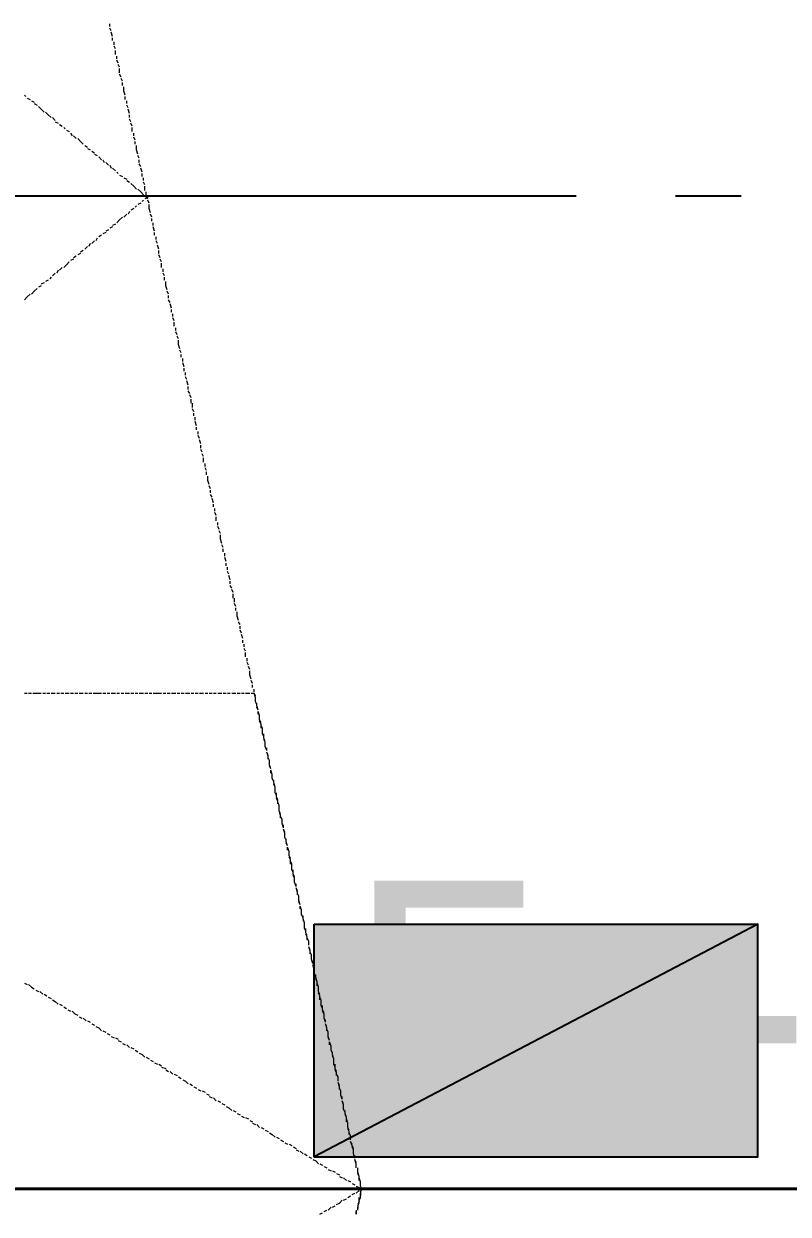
# Model space of a CAD drawing. Extents: x 8 to 21351, y 0 to 420.
# Drawn here: x 15789.15 to 15800.7, y 217.93 to 235.92 of the extents above; entities that cross this region are included whole.
import ezdxf

# ---------------------------------------------------------------- set-up
doc = ezdxf.new("R2010")
doc.units = 0
doc.styles.add('TEYPDFCAD_TEXT', font='arial.ttf')

msp = doc.modelspace()

# ---------------------------------------------------------------- hatches: boundary and pattern name
at = {"true_color": 0xffffff}
h = msp.add_hatch(color=0, dxfattribs=at)
h.paths.add_polyline_path([(15793.537, 222.313), (15800.247, 222.313), (15793.537, 218.8)])
h.paths.add_polyline_path([(15800.247, 222.313), (15793.537, 218.8), (15800.247, 218.8)])

# ---------------------------------------------------------------- linework, layer by layer
at = {"color": 7, "lineweight": 5}
for p, q in [((15790.447, 235.881), (15790.447, 235.924)), ((15790.468, 235.818), (15790.447, 235.86)), ((15790.489, 235.733), (15790.468, 235.797)), ((15790.489, 235.67), (15790.489, 235.712)), ((15790.511, 235.606), (15790.511, 235.649)), ((15790.532, 235.543), (15790.511, 235.585)), ((15790.532, 235.458), (15790.532, 235.522)), ((15790.553, 235.394), (15790.553, 235.437)), ((15790.574, 235.331), (15790.553, 235.373)), ((15790.595, 235.268), (15790.574, 235.31)), ((15790.595, 235.183), (15790.595, 235.246)), ((15790.616, 235.119), (15790.595, 235.162)), ((15790.638, 235.056), (15790.616, 235.098)), ((15790.638, 234.992), (15790.638, 235.035)), ((15790.659, 234.908), (15790.659, 234.971)), ((15789.156, 234.844), (15789.177, 234.823)), ((15789.198, 234.802), (15789.241, 234.781)), ((15790.68, 234.844), (15790.659, 234.908)), ((15790.68, 234.781), (15790.68, 234.823)), ((15789.262, 234.759), (15789.304, 234.738)), ((15789.304, 234.717), (15789.346, 234.696)), ((15789.368, 234.675), (15789.41, 234.632)), ((15789.41, 234.632), (15789.452, 234.59)), ((15790.701, 234.717), (15790.701, 234.759)), ((15790.722, 234.654), (15790.701, 234.696)), ((15790.743, 234.569), (15790.722, 234.632)), ((15789.473, 234.59), (15789.516, 234.548)), ((15789.516, 234.548), (15789.558, 234.506)), ((15789.579, 234.506), (15789.622, 234.463)), ((15789.622, 234.442), (15789.664, 234.421)), ((15790.743, 234.506), (15790.743, 234.548)), ((15790.765, 234.442), (15790.743, 234.484)), ((15789.685, 234.4), (15789.727, 234.379)), ((15789.749, 234.357), (15789.77, 234.336)), ((15789.791, 234.315), (15789.833, 234.294)), ((15789.854, 234.273), (15789.876, 234.23)), ((15790.786, 234.379), (15790.765, 234.421)), ((15790.786, 234.294), (15790.786, 234.357)), ((15790.807, 234.23), (15790.807, 234.273)), ((15789.897, 234.23), (15789.939, 234.188)), ((15789.96, 234.188), (15790.003, 234.146)), ((15790.003, 234.146), (15790.045, 234.103)), ((15790.066, 234.082), (15790.108, 234.061)), ((15790.828, 234.167), (15790.807, 234.209)), ((15790.828, 234.103), (15790.828, 234.146)), ((15790.849, 234.019), (15790.849, 234.082)), ((15790.108, 234.04), (15790.151, 234.019)), ((15790.172, 233.998), (15790.214, 233.976)), ((15790.214, 233.955), (15790.257, 233.934)), ((15790.278, 233.913), (15790.32, 233.87)), ((15790.87, 233.955), (15790.849, 234.019)), ((15790.892, 233.892), (15790.87, 233.934)), ((15790.341, 233.87), (15790.362, 233.828)), ((15790.384, 233.828), (15790.426, 233.786)), ((15790.447, 233.786), (15790.468, 233.744)), ((15790.489, 233.744), (15790.532, 233.701)), ((15790.892, 233.828), (15790.892, 233.87)), ((15790.913, 233.765), (15790.892, 233.807)), ((15790.934, 233.68), (15790.913, 233.744)), ((15790.553, 233.68), (15790.574, 233.659)), ((15790.595, 233.638), (15790.638, 233.617)), ((15790.659, 233.595), (15790.701, 233.574)), ((15790.701, 233.553), (15790.743, 233.532)), ((15790.934, 233.617), (15790.934, 233.659)), ((15790.955, 233.553), (15790.955, 233.595)), ((15790.976, 233.489), (15790.955, 233.532)), ((15790.765, 233.511), (15790.807, 233.468)), ((15790.807, 233.468), (15790.849, 233.426)), ((15790.87, 233.426), (15790.913, 233.384)), ((15790.913, 233.384), (15790.955, 233.341)), ((15790.976, 233.405), (15790.976, 233.468)), ((15790.997, 233.341), (15790.997, 233.384)), ((15790.849, 233.172), (15790.828, 233.151)), ((15790.913, 233.214), (15790.87, 233.193)), ((15790.955, 233.257), (15790.934, 233.236)), ((15790.976, 233.32), (15791.019, 233.299)), ((15791.019, 233.299), (15790.976, 233.278)), ((15791.019, 233.278), (15790.997, 233.32)), ((15791.04, 233.214), (15791.019, 233.257)), ((15791.04, 233.13), (15791.04, 233.193)), ((15790.638, 233.003), (15790.595, 232.96)), ((15790.701, 233.045), (15790.659, 233.003)), ((15790.743, 233.087), (15790.722, 233.045)), ((15790.807, 233.13), (15790.765, 233.108)), ((15791.061, 233.066), (15791.04, 233.13)), ((15791.082, 233.003), (15791.061, 233.045)), ((15790.426, 232.812), (15790.384, 232.791)), ((15790.489, 232.855), (15790.447, 232.833)), ((15790.532, 232.897), (15790.489, 232.876)), ((15790.595, 232.96), (15790.553, 232.918)), ((15791.082, 232.939), (15791.082, 232.982)), ((15791.103, 232.876), (15791.103, 232.918)), ((15791.124, 232.791), (15791.103, 232.855)), ((15790.214, 232.643), (15790.172, 232.601)), ((15790.257, 232.685), (15790.235, 232.643)), ((15790.32, 232.727), (15790.278, 232.706)), ((15790.384, 232.77), (15790.341, 232.749)), ((15791.124, 232.727), (15791.124, 232.77)), ((15791.146, 232.664), (15791.146, 232.706)), ((15791.167, 232.601), (15791.146, 232.643)), ((15790.003, 232.452), (15789.96, 232.431)), ((15790.045, 232.495), (15790.003, 232.474)), ((15790.108, 232.558), (15790.066, 232.516)), ((15790.151, 232.601), (15790.13, 232.558)), ((15791.188, 232.516), (15791.167, 232.579)), ((15791.188, 232.452), (15791.188, 232.495)), ((15789.791, 232.283), (15789.749, 232.241)), ((15789.833, 232.325), (15789.791, 232.283)), ((15789.897, 232.368), (15789.854, 232.346)), ((15789.939, 232.41), (15789.897, 232.389)), ((15791.209, 232.389), (15791.188, 232.431)), ((15791.23, 232.325), (15791.209, 232.368)), ((15791.23, 232.241), (15791.23, 232.304)), ((15789.558, 232.093), (15789.537, 232.071)), ((15789.622, 232.156), (15789.579, 232.114)), ((15789.664, 232.198), (15789.643, 232.156)), ((15789.727, 232.241), (15789.685, 232.198)), ((15791.251, 232.177), (15791.251, 232.22)), ((15791.273, 232.114), (15791.251, 232.156)), ((15791.273, 232.05), (15791.273, 232.093)), ((15789.346, 231.923), (15789.304, 231.881)), ((15789.41, 231.965), (15789.368, 231.944)), ((15789.452, 232.008), (15789.41, 231.987)), ((15789.516, 232.05), (15789.473, 232.029)), ((15791.294, 231.965), (15791.294, 232.029)), ((15791.315, 231.902), (15791.294, 231.965)), ((15789.198, 231.796), (15789.156, 231.754)), ((15789.241, 231.839), (15789.198, 231.796)), ((15789.304, 231.881), (15789.262, 231.839)), ((15791.336, 231.839), (15791.315, 231.881)), ((15791.336, 231.775), (15791.336, 231.817)), ((15791.357, 231.711), (15791.336, 231.754)), ((15791.378, 231.627), (15791.357, 231.69)), ((15791.378, 231.563), (15791.378, 231.606)), ((15791.4, 231.5), (15791.4, 231.542)), ((15791.421, 231.436), (15791.4, 231.479)), ((15791.421, 231.352), (15791.421, 231.415)), ((15791.442, 231.288), (15791.442, 231.331)), ((15791.463, 231.225), (15791.442, 231.267)), ((15791.484, 231.161), (15791.463, 231.203)), ((15791.484, 231.077), (15791.484, 231.14)), ((15791.505, 231.013), (15791.484, 231.077)), ((15791.527, 230.95), (15791.505, 230.992)), ((15791.527, 230.886), (15791.527, 230.928)), ((15791.548, 230.822), (15791.548, 230.865)), ((15791.569, 230.738), (15791.548, 230.801)), ((15791.569, 230.674), (15791.569, 230.717)), ((15791.59, 230.611), (15791.59, 230.653)), ((15791.611, 230.547), (15791.59, 230.59)), ((15791.632, 230.463), (15791.611, 230.526)), ((15791.632, 230.399), (15791.632, 230.441)), ((15791.654, 230.336), (15791.632, 230.378)), ((15791.675, 230.272), (15791.654, 230.315)), ((15791.675, 230.188), (15791.675, 230.251)), ((15791.696, 230.124), (15791.696, 230.188)), ((15791.717, 230.06), (15791.696, 230.103)), ((15791.717, 229.997), (15791.717, 230.039)), ((15791.738, 229.934), (15791.738, 229.976)), ((15791.759, 229.849), (15791.738, 229.912)), ((15791.759, 229.785), (15791.759, 229.828)), ((15791.781, 229.722), (15791.781, 229.764)), ((15791.802, 229.658), (15791.781, 229.701)), ((15791.823, 229.574), (15791.802, 229.637)), ((15791.823, 229.51), (15791.823, 229.553)), ((15791.844, 229.447), (15791.823, 229.489)), ((15791.865, 229.383), (15791.844, 229.425)), ((15791.865, 229.298), (15791.865, 229.362)), ((15791.886, 229.235), (15791.886, 229.277)), ((15791.908, 229.172), (15791.886, 229.214)), ((15791.908, 229.108), (15791.908, 229.15)), ((15791.929, 229.023), (15791.929, 229.087)), ((15791.95, 228.96), (15791.929, 229.023)), ((15791.971, 228.896), (15791.95, 228.939)), ((15791.971, 228.833), (15791.971, 228.875)), ((15791.992, 228.769), (15791.971, 228.812)), ((15792.013, 228.685), (15791.992, 228.748)), ((15792.013, 228.621), (15792.013, 228.663)), ((15792.035, 228.558), (15792.035, 228.6)), ((15792.056, 228.494), (15792.035, 228.536)), ((15792.056, 228.41), (15792.056, 228.473)), ((15792.077, 228.346), (15792.077, 228.388)), ((15792.098, 228.282), (15792.077, 228.325)), ((15792.119, 228.219), (15792.098, 228.261)), ((15792.119, 228.134), (15792.119, 228.198)), ((15792.14, 228.071), (15792.119, 228.134)), ((15792.162, 228.007), (15792.14, 228.05)), ((15792.162, 227.944), (15792.162, 227.986)), ((15792.183, 227.88), (15792.183, 227.923)), ((15792.204, 227.796), (15792.183, 227.859)), ((15792.204, 227.732), (15792.204, 227.774)), ((15792.225, 227.669), (15792.225, 227.711)), ((15792.246, 227.605), (15792.225, 227.648)), ((15792.267, 227.52), (15792.246, 227.584)), ((15792.267, 227.457), (15792.267, 227.499)), ((15792.289, 227.393), (15792.267, 227.436)), ((15792.31, 227.33), (15792.289, 227.372)), ((15792.31, 227.245), (15792.31, 227.309)), ((15792.331, 227.182), (15792.331, 227.245)), ((15792.352, 227.118), (15792.331, 227.161)), ((15792.352, 227.055), (15792.352, 227.097)), ((15792.373, 226.97), (15792.373, 227.034)), ((15792.394, 226.907), (15792.373, 226.97)), ((15792.416, 226.843), (15792.394, 226.886)), ((15792.416, 226.78), (15792.416, 226.822)), ((15792.437, 226.716), (15792.416, 226.758)), ((15792.458, 226.631), (15792.437, 226.695)), ((15792.458, 226.568), (15792.458, 226.61)), ((15792.479, 226.505), (15792.479, 226.547)), ((15792.5, 226.441), (15792.479, 226.483)), ((15792.5, 226.356), (15792.5, 226.42)), ((15792.521, 226.293), (15792.521, 226.335)), ((15792.543, 226.229), (15792.521, 226.272)), ((15792.564, 226.166), (15792.543, 226.208)), ((15792.564, 226.081), (15792.564, 226.145)), ((15792.585, 226.018), (15792.564, 226.081)), ((15792.606, 225.954), (15792.585, 225.996)), ((15789.156, 225.806), (15789.198, 225.806)), ((15789.219, 225.806), (15789.262, 225.806)), ((15789.283, 225.806), (15789.346, 225.806)), ((15789.346, 225.806), (15789.41, 225.806)), ((15789.431, 225.806), (15789.473, 225.806)), ((15789.495, 225.806), (15789.537, 225.806)), ((15789.558, 225.806), (15789.622, 225.806)), ((15789.643, 225.806), (15789.685, 225.806)), ((15789.706, 225.806), (15789.749, 225.806)), ((15789.77, 225.806), (15789.833, 225.806)), ((15789.854, 225.806), (15789.897, 225.806)), ((15789.918, 225.806), (15789.96, 225.806)), ((15789.981, 225.806), (15790.045, 225.806)), ((15790.066, 225.806), (15790.108, 225.806)), ((15790.13, 225.806), (15790.172, 225.806)), ((15790.193, 225.806), (15790.257, 225.806)), ((15790.257, 225.806), (15790.32, 225.806)), ((15790.341, 225.806), (15790.384, 225.806)), ((15790.405, 225.806), (15790.447, 225.806)), ((15790.468, 225.806), (15790.532, 225.806)), ((15790.553, 225.806), (15790.595, 225.806)), ((15790.616, 225.806), (15790.659, 225.806)), ((15790.68, 225.806), (15790.743, 225.806)), ((15790.765, 225.806), (15790.807, 225.806)), ((15790.828, 225.806), (15790.87, 225.806)), ((15790.892, 225.806), (15790.955, 225.806)), ((15790.976, 225.806), (15791.019, 225.806)), ((15791.04, 225.806), (15791.082, 225.806)), ((15791.103, 225.806), (15791.167, 225.806)), ((15791.167, 225.806), (15791.23, 225.806)), ((15791.251, 225.806), (15791.294, 225.806)), ((15791.315, 225.806), (15791.357, 225.806)), ((15791.378, 225.806), (15791.442, 225.806)), ((15791.463, 225.806), (15791.505, 225.806)), ((15791.527, 225.806), (15791.569, 225.806)), ((15791.59, 225.806), (15791.654, 225.806)), ((15791.675, 225.806), (15791.717, 225.806)), ((15791.738, 225.806), (15791.781, 225.806)), ((15791.802, 225.806), (15791.865, 225.806)), ((15791.886, 225.806), (15791.929, 225.806)), ((15791.95, 225.806), (15791.992, 225.806)), ((15792.013, 225.806), (15792.056, 225.806)), ((15792.077, 225.806), (15792.14, 225.806)), ((15792.162, 225.806), (15792.204, 225.806)), ((15792.225, 225.806), (15792.267, 225.806)), ((15792.289, 225.806), (15792.352, 225.806)), ((15792.373, 225.806), (15792.416, 225.806)), ((15792.437, 225.806), (15792.479, 225.806)), ((15792.5, 225.806), (15792.564, 225.806)), ((15792.585, 225.806), (15792.627, 225.806)), ((15792.606, 225.891), (15792.606, 225.933)), ((15792.627, 225.827), (15792.627, 225.869)), ((15792.648, 225.743), (15792.627, 225.806)), ((15792.648, 225.764), (15792.627, 225.806)), ((15792.648, 225.7), (15792.648, 225.743)), ((15792.648, 225.679), (15792.648, 225.721)), ((15792.67, 225.637), (15792.648, 225.679)), ((15792.67, 225.615), (15792.67, 225.658)), ((15792.691, 225.552), (15792.67, 225.615)), ((15792.691, 225.552), (15792.67, 225.594)), ((15792.712, 225.467), (15792.691, 225.531)), ((15792.691, 225.488), (15792.691, 225.531)), ((15792.712, 225.425), (15792.712, 225.467)), ((15792.712, 225.404), (15792.712, 225.446)), ((15792.733, 225.361), (15792.712, 225.404)), ((15792.733, 225.34), (15792.712, 225.383)), ((15792.733, 225.277), (15792.733, 225.34)), ((15792.754, 225.277), (15792.733, 225.319)), ((15792.754, 225.213), (15792.754, 225.277)), ((15792.754, 225.192), (15792.754, 225.256)), ((15792.775, 225.15), (15792.754, 225.192)), ((15792.775, 225.129), (15792.775, 225.192)), ((15792.797, 225.086), (15792.775, 225.129)), ((15792.797, 225.065), (15792.775, 225.107)), ((15792.797, 225.023), (15792.797, 225.065)), ((15792.797, 225.002), (15792.797, 225.044)), ((15792.818, 224.938), (15792.797, 225.002)), ((15792.818, 224.938), (15792.818, 224.981)), ((15792.839, 224.853), (15792.818, 224.917)), ((15792.839, 224.875), (15792.818, 224.917)), ((15792.839, 224.811), (15792.839, 224.853)), ((15792.86, 224.79), (15792.839, 224.832)), ((15792.86, 224.748), (15792.86, 224.79)), ((15792.86, 224.726), (15792.86, 224.769)), ((15792.881, 224.663), (15792.86, 224.726)), ((15792.881, 224.663), (15792.86, 224.705)), ((15792.902, 224.578), (15792.881, 224.642)), ((15792.881, 224.6), (15792.881, 224.642)), ((15792.902, 224.536), (15792.902, 224.578)), ((15792.902, 224.515), (15792.902, 224.557)), ((15792.924, 224.472), (15792.902, 224.515)), ((15792.924, 224.451), (15792.924, 224.494)), ((15792.945, 224.388), (15792.924, 224.451)), ((15792.945, 224.388), (15792.924, 224.43)), ((15792.945, 224.324), (15792.945, 224.388)), ((15792.945, 224.303), (15792.945, 224.367)), ((15792.966, 224.261), (15792.945, 224.303)), ((15792.966, 224.24), (15792.966, 224.303)), ((15792.987, 224.197), (15792.966, 224.24)), ((15792.987, 224.176), (15792.966, 224.218)), ((15792.987, 224.134), (15792.987, 224.176)), ((15793.008, 224.113), (15792.987, 224.155)), ((15793.008, 224.049), (15793.008, 224.113)), ((15793.008, 224.028), (15793.008, 224.091)), ((15793.029, 223.964), (15793.008, 224.028)), ((15793.029, 223.986), (15793.008, 224.028)), ((15793.029, 223.922), (15793.029, 223.964)), ((15793.051, 223.901), (15793.029, 223.943)), ((15793.051, 223.859), (15793.051, 223.901)), ((15793.051, 223.838), (15793.051, 223.88)), ((15793.072, 223.774), (15793.051, 223.838)), ((15793.072, 223.774), (15793.072, 223.816)), ((15793.093, 223.689), (15793.072, 223.753)), ((15793.093, 223.71), (15793.072, 223.753)), ((15793.093, 223.647), (15793.093, 223.689)), ((15793.093, 223.626), (15793.093, 223.668)), ((15793.114, 223.583), (15793.093, 223.626)), ((15793.114, 223.562), (15793.114, 223.605)), ((15793.135, 223.499), (15793.114, 223.562)), ((15793.135, 223.499), (15793.114, 223.541)), ((15793.156, 223.414), (15793.135, 223.478)), ((15793.135, 223.435), (15793.135, 223.478)), ((15793.156, 223.372), (15793.156, 223.414)), ((15793.156, 223.351), (15793.156, 223.393)), ((15793.178, 223.308), (15793.156, 223.351)), ((15793.178, 223.287), (15793.156, 223.329)), ((15793.178, 223.224), (15793.178, 223.287)), ((15793.199, 223.224), (15793.178, 223.266)), ((15793.199, 223.16), (15793.199, 223.224)), ((15793.199, 223.139), (15793.199, 223.202)), ((15793.22, 223.097), (15793.199, 223.139)), ((15793.22, 223.076), (15793.22, 223.139)), ((15793.241, 223.033), (15793.22, 223.076)), ((15793.241, 223.012), (15793.22, 223.054)), ((15793.241, 222.97), (15793.241, 223.012)), ((15793.241, 222.948), (15793.241, 222.991)), ((15793.262, 222.885), (15793.241, 222.948)), ((15793.262, 222.885), (15793.262, 222.927)), ((15793.283, 222.8), (15793.262, 222.864)), ((15793.283, 222.821), (15793.262, 222.864)), ((15793.283, 222.758), (15793.283, 222.8)), ((15793.305, 222.737), (15793.283, 222.779)), ((15793.305, 222.695), (15793.305, 222.737)), ((15793.305, 222.673), (15793.305, 222.716)), ((15793.326, 222.61), (15793.305, 222.673)), ((15793.326, 222.61), (15793.305, 222.652)), ((15793.347, 222.525), (15793.326, 222.589)), ((15793.326, 222.546), (15793.326, 222.589)), ((15793.347, 222.483), (15793.347, 222.525)), ((15793.347, 222.462), (15793.347, 222.504)), ((15793.368, 222.419), (15793.347, 222.462)), ((15793.368, 222.398), (15793.368, 222.44)), ((15793.389, 222.335), (15793.368, 222.398)), ((15793.389, 222.335), (15793.368, 222.377)), ((15793.389, 222.271), (15793.389, 222.335)), ((15793.389, 222.25), (15793.389, 222.313)), ((15793.41, 222.208), (15793.389, 222.25)), ((15793.41, 222.186), (15793.41, 222.25)), ((15793.432, 222.144), (15793.41, 222.186)), ((15793.432, 222.123), (15793.41, 222.165)), ((15793.432, 222.081), (15793.432, 222.123)), ((15793.453, 222.06), (15793.432, 222.102)), ((15793.453, 221.996), (15793.453, 222.06)), ((15793.453, 221.996), (15793.453, 222.038)), ((15793.474, 221.911), (15793.453, 221.975)), ((15793.474, 221.933), (15793.453, 221.975)), ((15793.474, 221.869), (15793.474, 221.911)), ((15793.495, 221.848), (15793.474, 221.89)), ((15793.495, 221.805), (15793.495, 221.848)), ((15793.495, 221.784), (15793.495, 221.827)), ((15793.516, 221.721), (15793.495, 221.784)), ((15793.516, 221.721), (15793.516, 221.763)), ((15793.537, 221.636), (15793.516, 221.7)), ((15793.537, 221.657), (15793.516, 221.7)), ((15793.537, 221.594), (15793.537, 221.636)), ((15793.537, 221.573), (15793.537, 221.615)), ((15793.559, 221.53), (15793.537, 221.573)), ((15793.559, 221.509), (15793.559, 221.552)), ((15793.58, 221.446), (15793.559, 221.509)), ((15793.58, 221.446), (15793.559, 221.488)), ((15789.156, 221.424), (15789.198, 221.403)), ((15789.219, 221.403), (15789.262, 221.361)), ((15789.262, 221.361), (15789.304, 221.34)), ((15789.325, 221.319), (15789.368, 221.298)), ((15789.389, 221.298), (15789.431, 221.255)), ((15793.58, 221.382), (15793.58, 221.446)), ((15793.601, 221.361), (15793.58, 221.424)), ((15793.601, 221.319), (15793.601, 221.361)), ((15793.601, 221.298), (15793.601, 221.34)), ((15793.622, 221.255), (15793.601, 221.298)), ((15789.452, 221.255), (15789.495, 221.234)), ((15789.516, 221.213), (15789.558, 221.192)), ((15789.579, 221.17), (15789.622, 221.149)), ((15789.622, 221.149), (15789.664, 221.107)), ((15793.622, 221.234), (15793.601, 221.276)), ((15793.622, 221.17), (15793.622, 221.234)), ((15793.643, 221.17), (15793.622, 221.213)), ((15793.643, 221.107), (15793.643, 221.17)), ((15793.643, 221.086), (15793.643, 221.149)), ((15789.685, 221.107), (15789.727, 221.086)), ((15789.749, 221.065), (15789.791, 221.043)), ((15789.812, 221.022), (15789.854, 221.001)), ((15789.876, 221.001), (15789.918, 220.959)), ((15789.918, 220.959), (15789.96, 220.938)), ((15793.664, 221.043), (15793.643, 221.086)), ((15793.664, 221.022), (15793.664, 221.086)), ((15793.686, 220.98), (15793.664, 221.022)), ((15793.686, 220.959), (15793.664, 221.001)), ((15793.686, 220.917), (15793.686, 220.959)), ((15793.686, 220.895), (15793.686, 220.938)), ((15789.981, 220.917), (15790.024, 220.895)), ((15790.045, 220.895), (15790.087, 220.853)), ((15790.108, 220.853), (15790.151, 220.832)), ((15790.172, 220.811), (15790.214, 220.79)), ((15790.235, 220.768), (15790.278, 220.747)), ((15793.707, 220.832), (15793.686, 220.895)), ((15793.707, 220.832), (15793.707, 220.874)), ((15793.728, 220.747), (15793.707, 220.811)), ((15793.728, 220.768), (15793.707, 220.811)), ((15790.278, 220.747), (15790.32, 220.705)), ((15790.341, 220.705), (15790.384, 220.684)), ((15790.405, 220.662), (15790.447, 220.641)), ((15790.468, 220.62), (15790.511, 220.599)), ((15790.532, 220.599), (15790.574, 220.578)), ((15793.728, 220.705), (15793.728, 220.747)), ((15793.749, 220.684), (15793.728, 220.726)), ((15793.749, 220.641), (15793.749, 220.684)), ((15793.749, 220.62), (15793.749, 220.662)), ((15793.77, 220.557), (15793.749, 220.62)), ((15793.77, 220.557), (15793.749, 220.599)), ((15790.574, 220.557), (15790.616, 220.536)), ((15790.638, 220.514), (15790.68, 220.493)), ((15790.701, 220.493), (15790.743, 220.451)), ((15790.765, 220.451), (15790.807, 220.43)), ((15790.828, 220.409), (15790.87, 220.387)), ((15793.791, 220.472), (15793.77, 220.536)), ((15793.77, 220.493), (15793.77, 220.536)), ((15793.791, 220.43), (15793.791, 220.472)), ((15793.791, 220.409), (15793.791, 220.451)), ((15793.813, 220.366), (15793.791, 220.409)), ((15790.892, 220.366), (15790.934, 220.345)), ((15790.934, 220.345), (15790.976, 220.303)), ((15790.997, 220.303), (15791.04, 220.281)), ((15791.061, 220.26), (15791.103, 220.239)), ((15791.124, 220.218), (15791.167, 220.197)), ((15793.813, 220.345), (15793.813, 220.387)), ((15793.834, 220.281), (15793.813, 220.345)), ((15793.834, 220.281), (15793.813, 220.324)), ((15793.834, 220.218), (15793.834, 220.281)), ((15793.834, 220.197), (15793.834, 220.26)), ((15791.188, 220.197), (15791.23, 220.176)), ((15791.23, 220.155), (15791.294, 220.133)), ((15791.294, 220.112), (15791.336, 220.091)), ((15791.357, 220.091), (15791.4, 220.049)), ((15791.421, 220.049), (15791.463, 220.027)), ((15793.855, 220.155), (15793.834, 220.197)), ((15793.855, 220.133), (15793.855, 220.197)), ((15793.876, 220.091), (15793.855, 220.133)), ((15793.876, 220.07), (15793.855, 220.112)), ((15793.876, 220.027), (15793.876, 220.07)), ((15793.897, 220.006), (15793.876, 220.049)), ((15791.484, 220.006), (15791.527, 219.985)), ((15791.548, 219.964), (15791.59, 219.943)), ((15791.59, 219.943), (15791.632, 219.9)), ((15791.654, 219.9), (15791.696, 219.879)), ((15791.717, 219.858), (15791.759, 219.837)), ((15793.897, 219.943), (15793.897, 220.006)), ((15793.897, 219.943), (15793.897, 219.985)), ((15793.918, 219.858), (15793.897, 219.922)), ((15793.918, 219.879), (15793.897, 219.922)), ((15793.918, 219.816), (15793.918, 219.858)), ((15791.781, 219.816), (15791.823, 219.795)), ((15791.844, 219.795), (15791.886, 219.774)), ((15791.908, 219.752), (15791.95, 219.731)), ((15791.95, 219.71), (15791.992, 219.689)), ((15792.013, 219.689), (15792.056, 219.647)), ((15793.94, 219.795), (15793.918, 219.837)), ((15793.94, 219.752), (15793.94, 219.795)), ((15793.94, 219.731), (15793.94, 219.774)), ((15793.961, 219.668), (15793.94, 219.731)), ((15793.961, 219.668), (15793.961, 219.71)), ((15792.077, 219.647), (15792.119, 219.625)), ((15792.14, 219.604), (15792.183, 219.583)), ((15792.204, 219.562), (15792.246, 219.541)), ((15792.246, 219.541), (15792.289, 219.498)), ((15792.31, 219.498), (15792.352, 219.477)), ((15793.982, 219.583), (15793.961, 219.647)), ((15793.982, 219.604), (15793.961, 219.647)), ((15793.982, 219.541), (15793.982, 219.583)), ((15793.982, 219.519), (15793.982, 219.562)), ((15794.003, 219.477), (15793.982, 219.519)), ((15794.003, 219.456), (15794.003, 219.498)), ((15792.373, 219.456), (15792.416, 219.435)), ((15792.437, 219.414), (15792.479, 219.393)), ((15792.5, 219.393), (15792.543, 219.371)), ((15792.564, 219.35), (15792.606, 219.329)), ((15794.024, 219.393), (15794.003, 219.456)), ((15794.024, 219.393), (15794.003, 219.435)), ((15794.024, 219.329), (15794.024, 219.393)), ((15794.045, 219.308), (15794.024, 219.371)), ((15792.606, 219.308), (15792.648, 219.287)), ((15792.67, 219.287), (15792.712, 219.244)), ((15792.733, 219.244), (15792.775, 219.223)), ((15792.797, 219.202), (15792.839, 219.181)), ((15792.86, 219.16), (15792.902, 219.138)), ((15792.902, 219.138), (15792.945, 219.096)), ((15794.045, 219.244), (15794.045, 219.308)), ((15794.045, 219.266), (15794.045, 219.308)), ((15794.067, 219.202), (15794.045, 219.244)), ((15794.067, 219.181), (15794.045, 219.223)), ((15794.067, 219.138), (15794.067, 219.181)), ((15794.088, 219.117), (15794.067, 219.16)), ((15792.966, 219.096), (15793.008, 219.075)), ((15793.029, 219.054), (15793.072, 219.033)), ((15793.093, 219.012), (15793.135, 218.99)), ((15793.156, 218.99), (15793.199, 218.969)), ((15794.088, 219.054), (15794.088, 219.117)), ((15794.088, 219.054), (15794.088, 219.096)), ((15794.109, 218.969), (15794.088, 219.033)), ((15794.109, 218.99), (15794.088, 219.033)), ((15794.13, 218.927), (15794.109, 218.969)), ((15793.22, 218.948), (15793.262, 218.927)), ((15793.262, 218.906), (15793.305, 218.884)), ((15793.326, 218.884), (15793.368, 218.842)), ((15793.389, 218.842), (15793.432, 218.821)), ((15793.453, 218.8), (15793.495, 218.779)), ((15794.13, 218.906), (15794.109, 218.948)), ((15794.13, 218.863), (15794.13, 218.906)), ((15794.13, 218.842), (15794.13, 218.884)), ((15794.151, 218.779), (15794.13, 218.842)), ((15794.151, 218.779), (15794.151, 218.821)), ((15793.516, 218.757), (15793.559, 218.736)), ((15793.559, 218.736), (15793.601, 218.694)), ((15793.622, 218.694), (15793.664, 218.673)), ((15793.686, 218.652), (15793.728, 218.631)), ((15793.749, 218.609), (15793.791, 218.588)), ((15794.172, 218.694), (15794.151, 218.757)), ((15794.172, 218.715), (15794.151, 218.757)), ((15794.172, 218.652), (15794.172, 218.694)), ((15794.172, 218.631), (15794.172, 218.673)), ((15794.194, 218.588), (15794.194, 218.631)), ((15794.194, 218.567), (15794.194, 218.609)), ((15793.813, 218.588), (15793.855, 218.567)), ((15793.876, 218.546), (15793.918, 218.525)), ((15793.918, 218.504), (15793.961, 218.482)), ((15793.982, 218.482), (15794.024, 218.44)), ((15794.045, 218.44), (15794.088, 218.419)), ((15794.215, 218.504), (15794.194, 218.567)), ((15794.215, 218.504), (15794.194, 218.546)), ((15794.215, 218.44), (15794.215, 218.504)), ((15794.236, 218.419), (15794.215, 218.482)), ((15794.236, 218.376), (15794.236, 218.419)), ((15789.177, 218.313), (15789.114, 218.313)), ((15789.241, 218.313), (15789.177, 218.313)), ((15789.304, 218.313), (15789.262, 218.313)), ((15789.368, 218.313), (15789.325, 218.313)), ((15789.452, 218.313), (15789.389, 218.313)), ((15789.516, 218.313), (15789.473, 218.313)), ((15789.579, 218.313), (15789.537, 218.313)), ((15789.664, 218.313), (15789.6, 218.313)), ((15789.727, 218.313), (15789.685, 218.313)), ((15789.791, 218.313), (15789.749, 218.313)), ((15789.876, 218.313), (15789.812, 218.313)), ((15789.939, 218.313), (15789.897, 218.313)), ((15790.003, 218.313), (15789.96, 218.313)), ((15790.087, 218.313), (15790.024, 218.313)), ((15790.151, 218.313), (15790.087, 218.313)), ((15790.214, 218.313), (15790.172, 218.313)), ((15790.278, 218.313), (15790.235, 218.313)), ((15790.362, 218.313), (15790.299, 218.313)), ((15790.426, 218.313), (15790.384, 218.313)), ((15790.489, 218.313), (15790.447, 218.313)), ((15790.574, 218.313), (15790.511, 218.313)), ((15790.638, 218.313), (15790.595, 218.313)), ((15790.701, 218.313), (15790.659, 218.313)), ((15790.786, 218.313), (15790.722, 218.313)), ((15790.849, 218.313), (15790.807, 218.313)), ((15790.913, 218.313), (15790.87, 218.313)), ((15790.997, 218.313), (15790.934, 218.313)), ((15791.061, 218.313), (15790.997, 218.313)), ((15791.124, 218.313), (15791.082, 218.313)), ((15791.188, 218.313), (15791.146, 218.313)), ((15791.273, 218.313), (15791.209, 218.313)), ((15791.336, 218.313), (15791.294, 218.313)), ((15791.4, 218.313), (15791.357, 218.313)), ((15791.484, 218.313), (15791.421, 218.313)), ((15791.548, 218.313), (15791.505, 218.313)), ((15791.611, 218.313), (15791.569, 218.313)), ((15791.696, 218.313), (15791.632, 218.313)), ((15791.759, 218.313), (15791.717, 218.313)), ((15791.823, 218.313), (15791.781, 218.313)), ((15791.908, 218.313), (15791.844, 218.313)), ((15791.971, 218.313), (15791.908, 218.313)), ((15792.035, 218.313), (15791.992, 218.313)), ((15792.098, 218.313), (15792.056, 218.313)), ((15792.183, 218.313), (15792.119, 218.313)), ((15792.246, 218.313), (15792.204, 218.313)), ((15792.31, 218.313), (15792.267, 218.313)), ((15792.394, 218.313), (15792.331, 218.313)), ((15792.458, 218.313), (15792.416, 218.313)), ((15792.521, 218.313), (15792.479, 218.313)), ((15792.606, 218.313), (15792.543, 218.313)), ((15792.67, 218.313), (15792.627, 218.313)), ((15792.733, 218.313), (15792.691, 218.313)), ((15792.818, 218.313), (15792.754, 218.313)), ((15792.881, 218.313), (15792.818, 218.313)), ((15792.945, 218.313), (15792.902, 218.313)), ((15793.008, 218.313), (15792.966, 218.313)), ((15793.093, 218.313), (15793.029, 218.313)), ((15793.156, 218.313), (15793.114, 218.313)), ((15793.22, 218.313), (15793.178, 218.313)), ((15793.305, 218.313), (15793.241, 218.313)), ((15793.368, 218.313), (15793.326, 218.313)), ((15793.432, 218.313), (15793.389, 218.313)), ((15793.516, 218.313), (15793.453, 218.313)), ((15793.58, 218.313), (15793.537, 218.313)), ((15793.643, 218.313), (15793.601, 218.313)), ((15793.728, 218.313), (15793.664, 218.313)), ((15793.791, 218.313), (15793.728, 218.313)), ((15793.855, 218.313), (15793.813, 218.313)), ((15793.918, 218.313), (15793.876, 218.313)), ((15794.003, 218.313), (15793.94, 218.313)), ((15794.067, 218.313), (15794.024, 218.313)), ((15794.13, 218.313), (15794.088, 218.313)), ((15794.109, 218.398), (15794.151, 218.376)), ((15794.109, 218.228), (15794.151, 218.25)), ((15794.215, 218.313), (15794.151, 218.313)), ((15794.172, 218.355), (15794.215, 218.334)), ((15794.172, 218.25), (15794.215, 218.292)), ((15794.236, 218.355), (15794.236, 218.398)), ((15794.257, 218.313), (15794.236, 218.355)), ((15794.257, 218.313), (15794.236, 218.334)), ((15794.236, 218.334), (15794.257, 218.313)), ((15794.236, 218.271), (15794.257, 218.313)), ((15794.257, 218.313), (15794.236, 218.271)), ((15794.236, 218.292), (15794.257, 218.313)), ((15794.257, 218.313), (15794.236, 218.313)), ((15794.236, 218.271), (15794.236, 218.207)), ((15794.236, 218.186), (15794.236, 218.25)), ((15793.813, 218.038), (15793.855, 218.059)), ((15793.876, 218.08), (15793.918, 218.101)), ((15793.918, 218.101), (15793.961, 218.144)), ((15793.982, 218.144), (15794.024, 218.165)), ((15794.045, 218.186), (15794.088, 218.207)), ((15794.215, 218.123), (15794.194, 218.08)), ((15794.194, 218.059), (15794.215, 218.101)), ((15794.194, 218.059), (15794.194, 218.017)), ((15794.215, 218.123), (15794.215, 218.186)), ((15794.236, 218.186), (15794.215, 218.144)), ((15793.622, 217.932), (15793.664, 217.953)), ((15793.686, 217.974), (15793.728, 217.995)), ((15793.749, 217.995), (15793.791, 218.038)), ((15794.172, 217.995), (15794.172, 217.932)), ((15794.172, 217.932), (15794.172, 217.974)), ((15794.194, 217.995), (15794.194, 218.038))]:
    msp.add_line(p, q, dxfattribs=at)
at = {"lineweight": 25}
for p, q in [((15797.496, 233.32), (15777.493, 233.32)), ((15799.993, 233.32), (15798.998, 233.32))]:
    msp.add_line(p, q, dxfattribs=at)
at = {"color": 0, "lineweight": 0, "true_color": 0xffffff}
msp.add_line((15793.537, 218.8), (15800.247, 218.8), dxfattribs=at)
at = {"color": 7, "lineweight": 40}
msp.add_line((15810.746, 218.313), (15783.25, 218.313), dxfattribs=at)
at = {"color": 0, "true_color": 0xffffff}
for points in [[(15793.537, 222.313), (15800.247, 222.313), (15793.537, 218.8)], [(15800.247, 222.313), (15793.537, 218.8), (15800.247, 218.8)]]:
    msp.add_lwpolyline(points, close=True, dxfattribs=at)

# ---------------------------------------------------------------- texts
at = {"color": 7, "style": 'TEYPDFCAD_TEXT'}
msp.add_text('Гс-6', height=3.6618, dxfattribs=at).set_placement((15794.024, 219.308))

doc.saveas('drawing.dxf')
